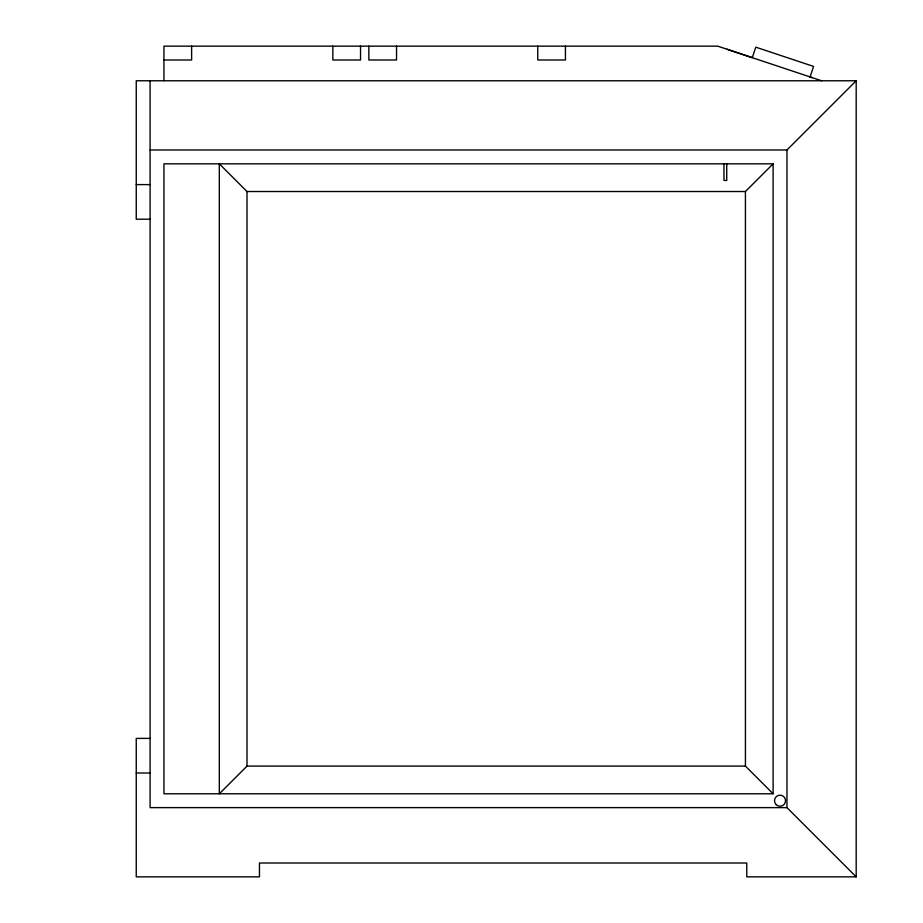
<?xml version="1.0" encoding="UTF-8"?>
<svg xmlns="http://www.w3.org/2000/svg" width="923" height="923" viewBox="0 0 923 923"><rect width="100%" height="100%" fill="white"/><g stroke="black" fill="none" stroke-linecap="round" stroke-linejoin="round"><path stroke-width="1.38" d="M752.291 57.664L755.787 47.165L813.578 66.421L810.082 76.932M773.116 793.78L745.426 766.09L745.426 191.523L773.116 163.833L163.936 163.833L163.936 793.78L773.116 793.78L773.116 163.833M150.091 149.988L786.961 149.988L856.186 80.763L856.186 876.85L746.776 876.85L746.776 863.005L259.467 863.005L259.467 876.85L136.246 876.85L136.246 738.4L150.091 738.4M247.006 766.09L219.316 793.78L219.316 163.833L247.006 191.523L247.006 766.09L745.426 766.09M163.936 59.995L191.626 59.995L191.626 46.15M856.186 80.763L136.246 80.763L136.246 219.213L150.091 219.213M136.246 184.6L150.091 184.6M247.006 191.523L745.426 191.523M136.246 773.013L150.091 773.013M856.186 876.85L786.961 807.625L150.091 807.625L150.091 80.763M726.966 49.219L751.922 57.538M809.713 76.805L812.344 77.682M821.574 80.763L717.736 46.15L163.936 46.15L163.936 80.763M786.961 149.988L786.961 807.625M726.736 163.833L726.736 180.447L723.967 180.447L723.967 163.833M565.441 46.15L565.441 59.995L537.751 59.995L537.751 46.15M396.532 46.15L396.532 59.995L368.842 59.995L368.842 46.15M360.535 46.15L360.535 59.995L332.845 59.995L332.845 46.15M776.116 804.614A5.538 5.538 0 0 0 785.381 802.133A5.538 5.538 0 0 0 778.608 795.349A5.538 5.538 0 0 0 776.116 804.614"/></g></svg>
